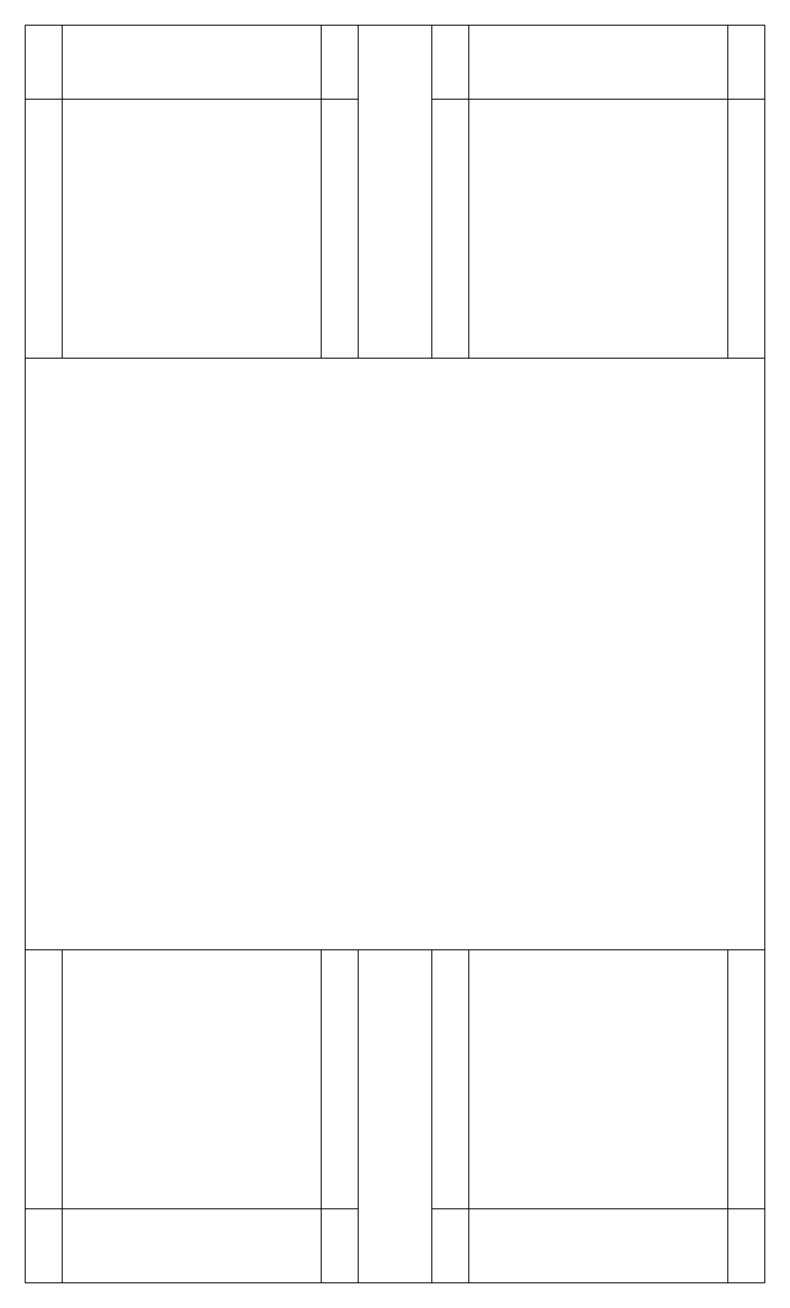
# Model space of a CAD drawing. Header units: inches. Extents: x 101 to 668, y -217 to 99.
# Drawn here: x 225.055 to 226.055, y 0.049 to 1.749 of the extents above; entities that cross this region are included whole.
import ezdxf

# ---------------------------------------------------------------- set-up
doc = ezdxf.new("R2010")
doc.units = ezdxf.units.IN
doc.header["$MEASUREMENT"] = 0
doc.layers.add('FUR', color=1, linetype='Continuous', lineweight=15)

msp = doc.modelspace()

# ---------------------------------------------------------------- linework, layer by layer
at = {"layer": 'FUR', "lineweight": 20}
for p, q in [((225.05526, 1.74938), (225.05526, 0.04938)), ((225.05526, 1.74938), (225.50526, 1.74938)), ((225.05526, 1.74938), (226.05526, 1.74938)), ((225.05526, 1.74938), (225.05526, 0.04938)), ((225.05526, 1.74938), (225.50526, 1.74938)), ((225.05526, 1.74938), (226.05526, 1.74938)), ((225.10526, 1.74938), (225.10526, 1.29938)), ((225.10526, 1.74938), (225.10526, 1.29938)), ((225.45526, 1.74938), (225.45526, 1.29938)), ((225.45526, 1.74938), (225.45526, 1.29938)), ((225.50526, 1.74938), (225.50526, 1.29938)), ((225.50526, 1.74938), (225.50526, 1.29938)), ((225.60526, 1.74938), (226.05526, 1.74938)), ((225.60526, 1.74938), (225.60526, 1.29938)), ((225.60526, 1.74938), (226.05526, 1.74938)), ((225.60526, 1.74938), (225.60526, 1.29938)), ((225.65526, 1.74938), (225.65526, 1.29938)), ((225.65526, 1.74938), (225.65526, 1.29938)), ((226.00526, 1.74938), (226.00526, 1.29938)), ((226.00526, 1.74938), (226.00526, 1.29938)), ((226.05526, 1.74938), (226.05526, 1.29938)), ((226.05526, 1.74938), (226.05526, 0.49938)), ((226.05526, 1.74938), (226.05526, 1.29938)), ((226.05526, 1.74938), (226.05526, 0.49938)), ((225.50526, 1.64938), (225.05526, 1.64938)), ((225.50526, 1.64938), (225.05526, 1.64938)), ((226.05526, 1.64938), (225.60526, 1.64938)), ((226.05526, 1.64938), (225.60526, 1.64938)), ((225.60526, 1.49938), (225.60526, 1.29938)), ((225.60526, 1.49938), (225.60526, 1.29938)), ((225.05526, 1.29938), (225.60526, 1.29938)), ((225.05526, 1.29938), (225.60526, 1.29938)), ((225.60526, 1.29938), (226.05526, 1.29938)), ((225.60526, 1.29938), (226.05526, 1.29938)), ((225.05526, 0.49938), (225.60526, 0.49938)), ((225.05526, 0.49938), (225.60526, 0.49938)), ((225.10526, 0.49938), (225.10526, 0.04938)), ((225.10526, 0.49938), (225.10526, 0.04938)), ((225.45526, 0.49938), (225.45526, 0.04938)), ((225.45526, 0.49938), (225.45526, 0.04938)), ((225.50526, 0.49938), (225.50526, 0.04938)), ((225.50526, 0.49938), (225.50526, 0.04938)), ((225.60526, 0.49938), (226.05526, 0.49938)), ((225.60526, 0.49938), (225.60526, 0.04938)), ((225.60526, 0.49938), (226.05526, 0.49938)), ((225.60526, 0.49938), (225.60526, 0.04938)), ((225.65526, 0.49938), (225.65526, 0.04938)), ((225.65526, 0.49938), (225.65526, 0.04938)), ((226.00526, 0.49938), (226.00526, 0.04938)), ((226.00526, 0.49938), (226.00526, 0.04938)), ((226.05526, 0.49938), (226.05526, 0.04938)), ((226.05526, 0.49938), (226.05526, 0.04938)), ((226.05526, 0.49938), (226.05526, 0.04938)), ((226.05526, 0.49938), (226.05526, 0.04938)), ((225.05526, 0.14938), (225.50526, 0.14938)), ((225.05526, 0.14938), (225.50526, 0.14938)), ((225.60526, 0.14938), (226.05526, 0.14938)), ((225.60526, 0.14938), (226.05526, 0.14938)), ((225.05526, 0.04938), (225.50526, 0.04938)), ((225.05526, 0.04938), (226.05526, 0.04938)), ((225.05526, 0.04938), (225.50526, 0.04938)), ((225.05526, 0.04938), (226.05526, 0.04938)), ((225.05526, 0.04938), (225.50526, 0.04938)), ((225.05526, 0.04938), (226.05526, 0.04938)), ((225.60526, 0.04938), (226.05526, 0.04938)), ((225.70526, 0.04938), (226.05526, 0.04938)), ((225.70526, 0.04938), (226.05526, 0.04938))]:
    msp.add_line(p, q, dxfattribs=at)

doc.saveas('drawing.dxf')
